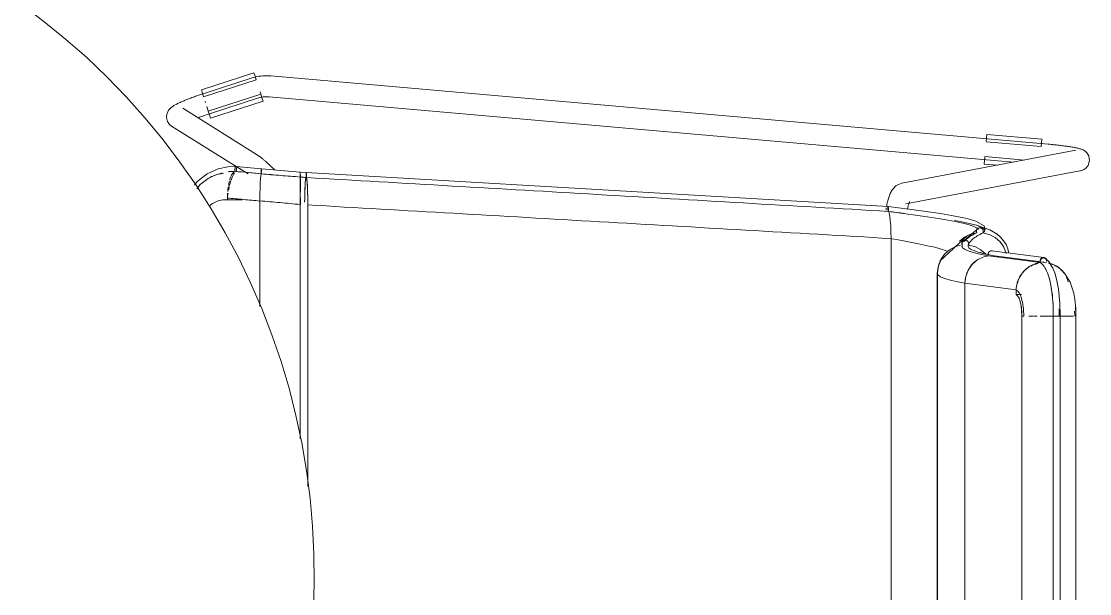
# Model space of a CAD drawing. Header units: millimetres. Extents: x 79795 to 317870, y -36033 to 97293.
# Drawn here: x 227886 to 228495, y 18370 to 18697 of the extents above; entities that cross this region are included whole.
import ezdxf

# ---------------------------------------------------------------- set-up
doc = ezdxf.new("R2010")
doc.units = ezdxf.units.MM
doc.header["$MEASUREMENT"] = 0
doc.layers.add('I-FURN', color=8, linetype='CONTINUOUS', lineweight=9)

msp = doc.modelspace()

# ---------------------------------------------------------------- linework, layer by layer
at = {"layer": 'I-FURN'}
for p, q in [((227898.88, 18696.52), (227886.06, 18706.09)), ((227911.3, 18686.44), (227898.88, 18696.52)), ((227923.31, 18675.87), (227911.3, 18686.44)), ((227934.89, 18664.83), (227923.31, 18675.87)), ((227946.02, 18653.34), (227934.89, 18664.83)), ((227988.72, 18657.49), (228018.73, 18667.18)), ((228018.23, 18664.52), (228017.14, 18664.19)), ((228019.34, 18664.81), (228018.23, 18664.52)), ((228018.73, 18667.18), (228019.36, 18665.23)), ((228020.45, 18665.05), (228019.34, 18664.81)), ((228019.36, 18665.23), (228020, 18663.25)), ((228021.58, 18665.24), (228020.45, 18665.05)), ((228022.71, 18665.39), (228021.58, 18665.24)), ((228023.85, 18665.5), (228022.71, 18665.39)), ((228024.99, 18665.56), (228023.85, 18665.5)), ((228026.13, 18665.57), (228024.99, 18665.56)), ((228027.27, 18665.54), (228026.13, 18665.57)), ((228028.41, 18665.47), (228027.27, 18665.54)), ((228471.73, 18626.52), (228028.41, 18665.46)), ((227990.03, 18653.45), (228020.03, 18663.13)), ((228017.09, 18664.18), (227990.28, 18655.47)), ((228017.14, 18664.19), (228017.09, 18664.18)), ((227956.68, 18641.41), (227946.02, 18653.34)), ((227980.72, 18652.04), (227981.36, 18652.29)), ((227981.36, 18652.29), (227982.01, 18652.55)), ((227982.01, 18652.55), (227982.67, 18652.8)), ((227982.67, 18652.8), (227983.35, 18653.06)), ((227983.35, 18653.06), (227984.04, 18653.31)), ((227984.04, 18653.31), (227984.74, 18653.57)), ((227984.74, 18653.57), (227985.45, 18653.82)), ((227985.45, 18653.82), (227986.16, 18654.07)), ((227986.16, 18654.07), (227986.88, 18654.33)), ((227986.88, 18654.33), (227987.61, 18654.58)), ((227987.61, 18654.58), (227988.35, 18654.83)), ((227988.35, 18654.83), (227989.08, 18655.07)), ((227989.35, 18655.54), (227988.72, 18657.49)), ((227989.08, 18655.07), (227989.82, 18655.32)), ((227989.99, 18653.56), (227989.35, 18655.54)), ((227989.82, 18655.32), (227990.28, 18655.47)), ((228022.64, 18655.07), (227992.63, 18645.38)), ((227993.99, 18644.05), (228020.8, 18652.76)), ((228020.8, 18652.76), (228021.43, 18652.96)), ((228021.43, 18652.96), (228022.07, 18653.12)), ((228022.07, 18653.12), (228022.72, 18653.26)), ((228022.23, 18656.33), (228022.61, 18655.16)), ((228022.68, 18654.95), (228023.31, 18652.98)), ((228022.72, 18653.26), (228023.37, 18653.38)), ((228023.31, 18652.98), (228023.94, 18651.02)), ((228023.37, 18653.38), (228024.03, 18653.47)), ((228024.03, 18653.47), (228024.69, 18653.53)), ((228024.69, 18653.53), (228025.35, 18653.57)), ((228025.35, 18653.57), (228026.01, 18653.57)), ((228026.01, 18653.57), (228026.67, 18653.56)), ((228026.67, 18653.56), (228027.33, 18653.51)), ((228027.33, 18653.51), (228027.36, 18653.51)), ((228027.36, 18653.51), (228451.86, 18616.22)), ((227970.08, 18645.93), (227970.6, 18646.56)), ((227970.6, 18646.56), (227971.07, 18647.02)), ((227971.07, 18647.02), (227971.49, 18647.39)), ((227971.49, 18647.39), (227971.9, 18647.7)), ((227971.9, 18647.7), (227972.29, 18647.98)), ((227972.29, 18647.98), (227972.67, 18648.24)), ((227972.67, 18648.24), (227973.06, 18648.48)), ((227973.06, 18648.48), (227973.46, 18648.71)), ((227973.46, 18648.71), (227973.87, 18648.94)), ((227973.87, 18648.94), (227974.3, 18649.17)), ((227974.3, 18649.17), (227974.74, 18649.4)), ((227974.74, 18649.4), (227975.2, 18649.63)), ((227975.2, 18649.63), (227975.67, 18649.86)), ((227975.67, 18649.86), (227976.16, 18650.09)), ((227976.16, 18650.09), (227976.67, 18650.33)), ((227976.67, 18650.33), (227977.2, 18650.57)), ((227977.2, 18650.57), (227977.74, 18650.81)), ((227977.74, 18650.81), (227978.31, 18651.05)), ((228021.71, 18619.67), (227978.13, 18646.98)), ((227978.31, 18651.05), (227978.88, 18651.3)), ((227978.88, 18651.3), (227979.48, 18651.54)), ((227979.48, 18651.54), (227980.09, 18651.79)), ((227980.09, 18651.79), (227980.72, 18652.04)), ((227990.87, 18650.84), (227991.1, 18650.13)), ((227991.8, 18647.95), (227992.6, 18645.47)), ((227993.94, 18641.33), (228023.94, 18651.02)), ((227966.85, 18629.06), (227956.68, 18641.41)), ((227968.82, 18641.66), (227968.99, 18643.63)), ((227969.41, 18639.43), (227968.82, 18641.66)), ((227968.99, 18643.63), (227969.52, 18645.01)), ((227969.52, 18645.01), (227970.08, 18645.93)), ((227987.01, 18641.61), (227987.63, 18641.85)), ((227987.63, 18641.85), (227988.27, 18642.08)), ((227988.27, 18642.08), (227988.92, 18642.32)), ((227988.92, 18642.32), (227989.57, 18642.55)), ((227989.57, 18642.55), (227990.24, 18642.79)), ((227990.24, 18642.79), (227990.91, 18643.02)), ((227990.91, 18643.02), (227991.59, 18643.26)), ((227991.59, 18643.26), (227992.28, 18643.49)), ((227992.28, 18643.49), (227992.97, 18643.72)), ((227993.31, 18643.29), (227992.67, 18645.26)), ((227992.97, 18643.72), (227993.66, 18643.95)), ((227993.94, 18641.33), (227993.31, 18643.29)), ((227993.66, 18643.95), (227993.99, 18644.05)), ((227970.63, 18637.7), (227969.41, 18639.43)), ((227970.63, 18637.7), (227971.75, 18636.81)), ((227971.75, 18636.81), (228008.52, 18613.77)), ((227976.52, 18616.31), (227966.85, 18629.06)), ((228436.36, 18627.98), (228436.54, 18630.05)), ((228436.54, 18630.05), (228436.72, 18632.09)), ((228436.72, 18632.09), (228468.13, 18629.33)), ((228468.13, 18629.33), (228467.95, 18627.29)), ((228487.58, 18623.04), (228388.29, 18604.22)), ((228436.34, 18627.86), (228467.76, 18625.1)), ((228467.95, 18627.29), (228467.77, 18625.22)), ((228471.89, 18626.5), (228471.73, 18626.52)), ((228472.64, 18626.43), (228471.89, 18626.5)), ((228473.39, 18626.36), (228472.64, 18626.43)), ((228474.14, 18626.29), (228473.39, 18626.36)), ((228474.89, 18626.22), (228474.14, 18626.29)), ((228475.63, 18626.14), (228474.89, 18626.22)), ((228476.36, 18626.06), (228475.63, 18626.14)), ((228477.08, 18625.98), (228476.36, 18626.06)), ((228477.8, 18625.9), (228477.08, 18625.98)), ((228478.51, 18625.82), (228477.8, 18625.9)), ((228479.21, 18625.73), (228478.51, 18625.82)), ((228479.9, 18625.65), (228479.21, 18625.73)), ((228480.57, 18625.56), (228479.9, 18625.65)), ((228481.24, 18625.47), (228480.57, 18625.56)), ((228481.89, 18625.39), (228481.24, 18625.47)), ((228482.52, 18625.3), (228481.89, 18625.39)), ((228483.14, 18625.21), (228482.52, 18625.3)), ((228483.74, 18625.11), (228483.14, 18625.21)), ((228484.33, 18625.02), (228483.74, 18625.11)), ((228484.9, 18624.93), (228484.33, 18625.02)), ((228485.45, 18624.84), (228484.9, 18624.93)), ((228485.98, 18624.74), (228485.45, 18624.84)), ((228486.5, 18624.65), (228485.98, 18624.74)), ((228486.99, 18624.55), (228486.5, 18624.65)), ((228487.47, 18624.46), (228486.99, 18624.55)), ((228487.93, 18624.36), (228487.47, 18624.46)), ((228488.37, 18624.26), (228487.93, 18624.36)), ((228488.8, 18624.16), (228488.37, 18624.26)), ((228489.21, 18624.06), (228488.8, 18624.16)), ((228489.62, 18623.95), (228489.21, 18624.06)), ((228490.01, 18623.84), (228489.62, 18623.95)), ((228490.41, 18623.71), (228490.01, 18623.84)), ((228490.81, 18623.57), (228490.41, 18623.71)), ((228491.24, 18623.4), (228490.81, 18623.57)), ((228491.71, 18623.19), (228491.24, 18623.4)), ((228492.27, 18622.88), (228491.71, 18623.19)), ((228492.98, 18622.4), (228492.27, 18622.88)), ((228493.89, 18621.55), (228492.98, 18622.4)), ((227985.68, 18603.19), (227976.52, 18616.31)), ((228021.71, 18619.67), (228022.03, 18619.46)), ((228022.03, 18619.46), (228022.29, 18619.27)), ((228022.29, 18619.27), (228022.52, 18619.1)), ((228022.52, 18619.1), (228022.74, 18618.93)), ((228022.74, 18618.93), (228022.96, 18618.75)), ((228022.96, 18618.75), (228023.2, 18618.56)), ((228023.2, 18618.56), (228023.44, 18618.35)), ((228023.44, 18618.35), (228023.69, 18618.14)), ((228023.69, 18618.14), (228023.95, 18617.91)), ((228023.95, 18617.91), (228024.23, 18617.67)), ((228024.23, 18617.67), (228024.53, 18617.41)), ((228024.53, 18617.41), (228024.84, 18617.14)), ((228024.84, 18617.14), (228025.16, 18616.85)), ((228025.16, 18616.85), (228025.5, 18616.55)), ((228025.5, 18616.55), (228025.85, 18616.23)), ((228025.85, 18616.23), (228026.21, 18615.9)), ((228026.21, 18615.9), (228026.59, 18615.56)), ((228435.23, 18615.18), (228435.41, 18617.22)), ((228435.41, 18617.22), (228435.59, 18619.29)), ((228458.21, 18617.42), (228435.6, 18619.41)), ((228494.93, 18619.89), (228493.89, 18621.55)), ((228494.58, 18614.38), (228495.41, 18617.13)), ((228495.41, 18617.13), (228494.93, 18619.89)), ((227991.96, 18609.52), (227998.27, 18612.42)), ((227998.27, 18612.42), (228003.92, 18613.63)), ((228003.92, 18613.63), (228009.38, 18613.72)), ((228022.98, 18612.42), (228008.49, 18613.84)), ((228008.89, 18613.54), (228015.34, 18609.5)), ((228022.88, 18611.03), (228022.87, 18610.54)), ((228022.87, 18610.53), (228022.88, 18611.03)), ((228022.87, 18610.54), (228022.88, 18610.04)), ((228022.88, 18610.04), (228022.87, 18610.53)), ((228022.89, 18611.48), (228022.88, 18611.03)), ((228022.88, 18611.03), (228022.89, 18611.48)), ((228022.88, 18610.04), (228022.88, 18609.57)), ((228022.88, 18609.57), (228022.88, 18610.04)), ((228022.9, 18611.87), (228022.89, 18611.48)), ((228022.89, 18611.48), (228022.9, 18611.86)), ((228022.93, 18612.16), (228022.9, 18611.87)), ((228022.9, 18611.86), (228022.93, 18612.16)), ((228022.95, 18612.35), (228022.93, 18612.16)), ((228022.98, 18612.42), (228022.95, 18612.35)), ((228022.95, 18612.35), (228022.98, 18612.42)), ((228023, 18612.36), (228022.98, 18612.42)), ((228045.18, 18610.59), (228022.98, 18612.42)), ((228022.98, 18612.42), (228023, 18612.35)), ((228023.03, 18612.17), (228023, 18612.36)), ((228023, 18612.35), (228023.03, 18612.17)), ((228023.05, 18611.88), (228023.03, 18612.17)), ((228023.03, 18612.17), (228023.05, 18611.87)), ((228023.06, 18611.5), (228023.05, 18611.88)), ((228023.05, 18611.87), (228023.06, 18611.49)), ((228023.08, 18611.04), (228023.06, 18611.5)), ((228023.06, 18611.49), (228023.08, 18611.04)), ((228023.07, 18609.58), (228023.08, 18610.06)), ((228023.08, 18610.05), (228023.07, 18609.58)), ((228023.08, 18610.55), (228023.08, 18611.04)), ((228023.08, 18611.04), (228023.08, 18610.55)), ((228026.59, 18615.56), (228026.98, 18615.2)), ((228026.98, 18615.2), (228027.38, 18614.84)), ((228027.38, 18614.84), (228027.8, 18614.45)), ((228027.8, 18614.45), (228028.22, 18614.06)), ((228028.22, 18614.06), (228028.66, 18613.66)), ((228028.66, 18613.66), (228029.1, 18613.25)), ((228029.1, 18613.25), (228029.55, 18612.82)), ((228029.55, 18612.82), (228030.02, 18612.39)), ((228030.02, 18612.39), (228030.49, 18611.95)), ((228045.17, 18610.04), (228045.17, 18610.34)), ((228045.17, 18610.34), (228045.17, 18610.05)), ((228045.17, 18610.05), (228045.17, 18609.67)), ((228045.17, 18609.66), (228045.17, 18610.04)), ((228045.17, 18609.67), (228045.17, 18609.21)), ((228045.17, 18609.21), (228045.17, 18609.66)), ((228045.18, 18610.59), (228048.54, 18610.32)), ((228045.18, 18610.52), (228045.18, 18610.59)), ((228045.18, 18610.59), (228045.18, 18610.52)), ((228045.18, 18610.53), (228045.18, 18610.59)), ((228045.18, 18610.59), (228045.18, 18610.53)), ((228045.18, 18610.04), (228045.18, 18609.66)), ((228045.18, 18609.66), (228045.18, 18610.04)), ((228045.18, 18609.66), (228045.18, 18609.2)), ((228045.18, 18609.21), (228045.18, 18609.66)), ((228048.46, 18609.77), (228048.44, 18609.38)), ((228048.48, 18610.06), (228048.46, 18609.77)), ((228048.51, 18610.25), (228048.48, 18610.06)), ((228048.54, 18610.32), (228048.51, 18610.25)), ((228380.45, 18591.03), (228048.54, 18610.32)), ((228048.56, 18610.25), (228048.54, 18610.32)), ((228048.59, 18610.07), (228048.56, 18610.25)), ((228048.61, 18609.77), (228048.59, 18610.07)), ((228048.63, 18609.39), (228048.61, 18609.77)), ((228390.53, 18592.43), (228489.82, 18611.25)), ((228435.23, 18615.18), (228443.13, 18614.49)), ((228490.23, 18611.33), (228489.82, 18611.25)), ((228490.75, 18611.47), (228490.23, 18611.33)), ((228491.37, 18611.68), (228490.75, 18611.47)), ((228492.17, 18612.06), (228491.37, 18611.68)), ((228493.25, 18612.81), (228492.17, 18612.06)), ((228494.58, 18614.38), (228493.25, 18612.81)), ((227984.78, 18603.13), (227986.43, 18605.18)), ((227986.43, 18605.18), (227991.96, 18609.52)), ((227988.09, 18603.45), (227992.66, 18606.94)), ((227992.66, 18606.94), (227996.35, 18608.85)), ((228022.36, 18604.47), (228022.25, 18601.37)), ((228022.25, 18601.43), (228022.36, 18604.47)), ((228022.36, 18604.51), (228022.51, 18606.95)), ((228022.51, 18606.94), (228022.36, 18604.47)), ((228022.69, 18608.68), (228022.51, 18606.94)), ((228022.51, 18606.96), (228022.69, 18608.68)), ((228022.88, 18609.57), (228022.69, 18608.68)), ((228022.69, 18608.68), (228022.88, 18609.57)), ((228045.13, 18602.62), (228045.14, 18605.12)), ((228045.14, 18605.12), (228045.13, 18602.62)), ((228045.14, 18605.12), (228045.16, 18606.87)), ((228045.16, 18606.87), (228045.14, 18605.12)), ((228045.17, 18607.76), (228045.16, 18606.87)), ((228045.16, 18606.87), (228045.17, 18607.75)), ((228045.17, 18608.72), (228045.17, 18609.21)), ((228045.17, 18609.21), (228045.17, 18608.72)), ((228045.17, 18608.22), (228045.17, 18608.72)), ((228045.17, 18608.72), (228045.17, 18608.23)), ((228045.17, 18608.23), (228045.17, 18607.76)), ((228045.17, 18607.75), (228045.17, 18608.22)), ((228045.19, 18608.72), (228045.18, 18609.21)), ((228045.18, 18609.2), (228045.19, 18608.71)), ((228045.19, 18608.22), (228045.18, 18607.75)), ((228045.18, 18607.75), (228045.19, 18608.22)), ((228045.19, 18608.22), (228045.19, 18608.72)), ((228045.19, 18608.71), (228045.19, 18608.22)), ((228045.2, 18606.85), (228045.21, 18605.1)), ((228045.21, 18605.1), (228045.2, 18606.85)), ((228045.21, 18605.1), (228045.22, 18602.6)), ((228045.22, 18602.6), (228045.21, 18605.1)), ((228048.03, 18604.82), (228047.87, 18602.33)), ((228048.23, 18606.58), (228048.03, 18604.82)), ((228048.44, 18607.48), (228048.23, 18606.58)), ((228048.44, 18609.38), (228048.43, 18608.93)), ((228048.43, 18608.93), (228048.43, 18608.44)), ((228048.43, 18608.44), (228048.43, 18607.95)), ((228048.43, 18607.95), (228048.44, 18607.48)), ((228048.64, 18608.94), (228048.63, 18609.39)), ((228048.65, 18608.45), (228048.64, 18608.94)), ((228048.64, 18607.48), (228048.65, 18607.95)), ((228048.85, 18606.59), (228048.64, 18607.48)), ((228048.65, 18607.95), (228048.65, 18608.45)), ((228049.04, 18604.85), (228048.85, 18606.59)), ((228049.2, 18602.34), (228049.04, 18604.85)), ((228386.41, 18603.6), (228385.62, 18603.16)), ((228387.31, 18603.96), (228386.41, 18603.6)), ((228388.29, 18604.22), (228387.31, 18603.96)), ((227994.3, 18589.72), (227985.68, 18603.19)), ((227986.13, 18601.1), (227988.09, 18603.45)), ((228022.15, 18594.19), (228022.17, 18597.84)), ((228022.17, 18597.83), (228022.15, 18594.07)), ((228022.25, 18601.37), (228022.17, 18597.93)), ((228022.17, 18597.93), (228022.25, 18601.37)), ((228045.13, 18602.62), (228045.12, 18599.49)), ((228045.12, 18599.49), (228045.13, 18602.61)), ((228045.12, 18599.49), (228045.12, 18595.92)), ((228045.12, 18595.92), (228045.12, 18599.48)), ((228045.22, 18602.6), (228045.23, 18599.48)), ((228045.23, 18599.48), (228045.22, 18602.6)), ((228047.75, 18599.21), (228047.67, 18595.66)), ((228047.87, 18602.33), (228047.75, 18599.21)), ((228049.33, 18599.21), (228049.2, 18602.34)), ((228049.4, 18595.65), (228049.33, 18599.21)), ((228381.47, 18597.86), (228381.23, 18597.29)), ((228381.72, 18598.42), (228381.47, 18597.86)), ((228381.99, 18598.97), (228381.72, 18598.42)), ((228382.28, 18599.51), (228381.99, 18598.97)), ((228382.6, 18600.05), (228382.28, 18599.51)), ((228382.96, 18600.59), (228382.6, 18600.05)), ((228383.36, 18601.12), (228382.96, 18600.59)), ((228383.82, 18601.65), (228383.36, 18601.12)), ((228384.34, 18602.17), (228383.82, 18601.65)), ((228384.93, 18602.68), (228384.34, 18602.17)), ((228385.62, 18603.16), (228384.93, 18602.68)), ((228012.1, 18594.78), (228002.35, 18594.78)), ((228003.59, 18594.72), (228003.59, 18595.77)), ((228022.15, 18594.07), (228022.15, 18533.96)), ((228022.15, 18533.96), (228022.15, 18594.07)), ((228045.11, 18592.13), (228045.12, 18595.92)), ((228045.12, 18595.92), (228045.11, 18592.13)), ((228045.11, 18458.39), (228045.11, 18592.13)), ((228045.11, 18592.13), (228045.11, 18458.39)), ((228045.24, 18595.87), (228045.24, 18592.14)), ((228045.24, 18592.14), (228045.24, 18595.87)), ((228047.67, 18595.66), (228047.65, 18593.4)), ((228049.43, 18591.87), (228049.4, 18595.65)), ((228049.43, 18431.29), (228049.43, 18591.87)), ((228049.43, 18591.87), (228049.43, 18431.29)), ((228379.66, 18591.62), (228379.54, 18590.93)), ((228379.8, 18592.3), (228379.66, 18591.62)), ((228379.94, 18592.97), (228379.8, 18592.3)), ((228380.09, 18593.62), (228379.94, 18592.97)), ((228380.26, 18594.27), (228380.09, 18593.62)), ((228380.43, 18594.9), (228380.26, 18594.27)), ((228380.61, 18595.51), (228380.43, 18594.9)), ((228380.8, 18596.12), (228380.61, 18595.51)), ((228381.01, 18596.71), (228380.8, 18596.12)), ((228381.23, 18597.29), (228381.01, 18596.71)), ((228391.97, 18591.61), (228391.86, 18591.22)), ((228392.08, 18591.98), (228391.97, 18591.61)), ((228392.19, 18592.32), (228392.08, 18591.98)), ((228392.29, 18592.62), (228392.19, 18592.32)), ((228392.39, 18592.89), (228392.29, 18592.62)), ((228392.49, 18593.12), (228392.39, 18592.89)), ((228392.58, 18593.31), (228392.49, 18593.12)), ((228392.65, 18593.47), (228392.58, 18593.31)), ((228392.7, 18593.55), (228392.65, 18593.47)), ((228392.74, 18593.63), (228392.7, 18593.55)), ((228392.76, 18593.65), (228392.74, 18593.63)), ((228002.38, 18575.91), (227994.3, 18589.72)), ((228379.31, 18589.51), (228379.21, 18588.78)), ((228379.42, 18590.22), (228379.31, 18589.51)), ((228380.24, 18589.66), (228380.23, 18589.17)), ((228380.23, 18589.17), (228380.24, 18589.66)), ((228380.23, 18589.17), (228380.23, 18588.67)), ((228380.23, 18588.67), (228380.23, 18589.17)), ((228380.24, 18589.66), (228380.26, 18590.12)), ((228380.26, 18590.11), (228380.24, 18589.66)), ((228380.26, 18590.12), (228380.3, 18590.5)), ((228380.3, 18590.49), (228380.26, 18590.11)), ((228380.3, 18590.5), (228380.34, 18590.79)), ((228380.34, 18590.78), (228380.3, 18590.49)), ((228380.39, 18590.97), (228380.34, 18590.78)), ((228380.34, 18590.79), (228380.39, 18590.97)), ((228380.45, 18591.03), (228380.39, 18590.97)), ((228380.39, 18590.97), (228380.45, 18591.03)), ((228380.45, 18591.03), (228392.3, 18589.47)), ((228380.5, 18590.96), (228380.45, 18591.03)), ((228380.45, 18591.03), (228380.5, 18590.96)), ((228380.55, 18590.76), (228380.5, 18590.96)), ((228380.5, 18590.96), (228380.55, 18590.77)), ((228380.55, 18590.77), (228380.59, 18590.47)), ((228380.59, 18590.46), (228380.55, 18590.76)), ((228380.59, 18590.47), (228380.63, 18590.08)), ((228380.63, 18590.08), (228380.59, 18590.46)), ((228380.65, 18589.62), (228380.63, 18590.08)), ((228380.63, 18590.08), (228380.65, 18589.63)), ((228380.65, 18588.64), (228380.63, 18588.16)), ((228380.63, 18588.16), (228380.65, 18588.63)), ((228381.03, 18587.26), (228380.63, 18588.16)), ((228380.63, 18588.16), (228381.03, 18587.26)), ((228380.65, 18589.63), (228380.66, 18589.13)), ((228380.66, 18589.13), (228380.65, 18589.62)), ((228380.65, 18588.63), (228380.66, 18589.13)), ((228380.66, 18589.13), (228380.65, 18588.64)), ((228381.4, 18585.51), (228381.03, 18587.26)), ((228381.03, 18587.26), (228381.4, 18585.52)), ((228381.4, 18585.52), (228381.71, 18583.05)), ((228381.71, 18583.02), (228381.4, 18585.51)), ((228391.55, 18589.88), (228391.45, 18589.39)), ((228391.65, 18590.35), (228391.55, 18589.88)), ((228391.76, 18590.8), (228391.65, 18590.35)), ((228391.86, 18591.22), (228391.76, 18590.8)), ((228392.3, 18589.47), (228402.23, 18588.12)), ((228402.23, 18588.12), (228410.25, 18586.94)), ((228410.25, 18586.94), (228416.57, 18585.9)), ((228416.57, 18585.9), (228425.59, 18584.1)), ((228381.95, 18579.92), (228381.71, 18583.02)), ((228381.71, 18583.02), (228381.95, 18579.97)), ((228382.1, 18576.38), (228381.95, 18579.92)), ((228381.95, 18579.92), (228382.1, 18576.44)), ((228422.43, 18582.19), (228418.36, 18582.92)), ((228430.95, 18580.3), (228422.43, 18582.19)), ((228425.59, 18584.1), (228430.58, 18582.69)), ((228430.58, 18582.69), (228435.22, 18579.92)), ((228438.57, 18577.62), (228430.95, 18580.3)), ((228435.22, 18579.92), (228435.75, 18577.74)), ((228009.9, 18561.78), (228002.38, 18575.91)), ((228382.16, 18572.61), (228382.1, 18576.38)), ((228382.1, 18576.38), (228382.16, 18572.69)), ((228425.78, 18574.48), (228410.08, 18559.88)), ((228424.11, 18573.54), (228421.27, 18571.14)), ((228421.27, 18571.14), (228424.11, 18573.53)), ((228431.97, 18578.59), (228422.56, 18570.47)), ((228424.11, 18573.53), (228427.43, 18575.18)), ((228427.43, 18575.18), (228424.11, 18573.54)), ((228427.43, 18575.18), (228431.05, 18575.97)), ((228431.04, 18575.97), (228427.43, 18575.18)), ((228430.95, 18577.43), (228430.86, 18576.94)), ((228430.86, 18576.94), (228430.89, 18576.44)), ((228430.87, 18576.94), (228430.96, 18577.43)), ((228430.9, 18576.44), (228430.87, 18576.94)), ((228430.89, 18576.44), (228431.04, 18575.97)), ((228431.05, 18575.97), (228430.9, 18576.44)), ((228431.16, 18577.88), (228430.95, 18577.43)), ((228430.96, 18577.43), (228431.16, 18577.88)), ((228431.16, 18577.88), (228431.48, 18578.26)), ((228431.48, 18578.26), (228431.16, 18577.88)), ((228431.48, 18578.26), (228431.88, 18578.55)), ((228431.88, 18578.55), (228431.48, 18578.26)), ((228431.7, 18578.44), (228431.92, 18578.57)), ((228431.88, 18578.55), (228432.34, 18578.73)), ((228432.34, 18578.73), (228431.88, 18578.55)), ((228432.34, 18578.73), (228432.83, 18578.79)), ((228432.83, 18578.79), (228432.34, 18578.73)), ((228432.83, 18578.79), (228433.31, 18578.71)), ((228433.31, 18578.72), (228432.83, 18578.79)), ((228433.77, 18578.52), (228433.31, 18578.72)), ((228433.31, 18578.71), (228433.77, 18578.52)), ((228433.77, 18578.52), (228434.16, 18578.22)), ((228434.16, 18578.22), (228433.77, 18578.52)), ((228434.16, 18578.22), (228434.47, 18577.83)), ((228434.47, 18577.83), (228434.16, 18578.22)), ((228434.47, 18577.83), (228434.66, 18577.38)), ((228434.66, 18577.38), (228434.47, 18577.83)), ((228434.69, 18576.39), (228434.53, 18575.92)), ((228434.53, 18575.92), (228434.7, 18576.39)), ((228438.16, 18575.01), (228434.53, 18575.92)), ((228434.66, 18577.38), (228434.74, 18576.88)), ((228434.74, 18576.89), (228434.66, 18577.38)), ((228434.74, 18576.88), (228434.69, 18576.39)), ((228434.7, 18576.39), (228434.74, 18576.89)), ((228435.75, 18577.74), (228435.45, 18576.82)), ((228441.48, 18573.27), (228438.16, 18575.01)), ((228442.69, 18575.12), (228438.57, 18577.62)), ((228444.31, 18570.79), (228441.48, 18573.27)), ((228444.65, 18573.38), (228442.69, 18575.12)), ((228446.33, 18571.41), (228444.65, 18573.38)), ((228382.16, 18189.21), (228382.16, 18572.61)), ((228382.16, 18572.61), (228382.16, 18189.21)), ((228415.55, 18566.31), (228418.94, 18568.06)), ((228418.94, 18568.06), (228415.55, 18566.31)), ((228421.74, 18568.83), (228418.94, 18568.06)), ((228422.54, 18570.42), (228422.46, 18569.93)), ((228422.46, 18569.92), (228422.54, 18570.41)), ((228422.46, 18569.93), (228422.49, 18569.43)), ((228422.5, 18569.43), (228422.46, 18569.92)), ((228422.49, 18569.43), (228422.66, 18568.96)), ((228422.66, 18568.96), (228422.5, 18569.43)), ((228422.74, 18570.87), (228422.54, 18570.42)), ((228422.54, 18570.41), (228422.74, 18570.86)), ((228422.69, 18570.77), (228422.64, 18567.89)), ((228422.74, 18570.86), (228423.06, 18571.25)), ((228423.05, 18571.25), (228422.74, 18570.87)), ((228423.46, 18571.54), (228423.05, 18571.25)), ((228423.06, 18571.25), (228423.46, 18571.54)), ((228423.46, 18571.54), (228423.92, 18571.73)), ((228423.92, 18571.73), (228423.46, 18571.54)), ((228423.92, 18571.73), (228424.41, 18571.8)), ((228424.41, 18571.8), (228423.92, 18571.73)), ((228424.41, 18571.8), (228424.9, 18571.73)), ((228424.9, 18571.73), (228424.41, 18571.8)), ((228424.9, 18571.73), (228425.36, 18571.54)), ((228425.36, 18571.54), (228424.9, 18571.73)), ((228425.36, 18571.54), (228425.76, 18571.25)), ((228425.76, 18571.25), (228425.36, 18571.54)), ((228425.76, 18571.25), (228426.08, 18570.86)), ((228426.08, 18570.87), (228425.76, 18571.25)), ((228426.28, 18570.42), (228426.08, 18570.87)), ((228426.08, 18570.86), (228426.28, 18570.41)), ((228426.32, 18569.43), (228426.16, 18568.96)), ((228426.16, 18568.96), (228426.32, 18569.43)), ((228426.16, 18568.96), (228427.06, 18568.83)), ((228429.88, 18568.06), (228426.16, 18568.96)), ((228426.45, 18569.64), (228426.27, 18569.2)), ((228426.36, 18569.93), (228426.28, 18570.42)), ((228426.28, 18570.41), (228426.36, 18569.92)), ((228426.32, 18569.43), (228426.36, 18569.93)), ((228426.36, 18569.92), (228426.32, 18569.43)), ((228433.27, 18566.31), (228429.88, 18568.06)), ((228444.31, 18570.79), (228445.83, 18568.8)), ((228446.48, 18567.71), (228444.31, 18570.79)), ((228447.71, 18569.21), (228446.33, 18571.41)), ((228447.88, 18564.19), (228446.48, 18567.71)), ((228448.74, 18566.84), (228447.71, 18569.21)), ((228016.85, 18547.37), (228009.9, 18561.78)), ((228410.68, 18560.98), (228408.95, 18556.52)), ((228412.67, 18563.8), (228410.5, 18560.67)), ((228410.51, 18560.66), (228412.68, 18563.8)), ((228415.55, 18566.31), (228412.67, 18563.8)), ((228412.68, 18563.8), (228415.55, 18566.31)), ((228433.24, 18564.8), (228435.68, 18564.05)), ((228436.15, 18563.8), (228433.27, 18566.31)), ((228435.68, 18564.05), (228441.97, 18562.67)), ((228437.53, 18564.28), (228437.45, 18563.78)), ((228437.45, 18563.78), (228437.48, 18563.29)), ((228437.72, 18564.73), (228437.53, 18564.28)), ((228437.64, 18562.82), (228467.34, 18558.97)), ((228438.02, 18565.11), (228437.72, 18564.73)), ((228438.29, 18565.33), (228438.02, 18565.11)), ((228438.84, 18565.59), (228438.4, 18565.4)), ((228439.31, 18565.66), (228438.84, 18565.59)), ((228439.78, 18565.6), (228439.31, 18565.66)), ((228439.55, 18565.65), (228469.32, 18561.79)), ((228440.22, 18565.41), (228439.78, 18565.6)), ((228441.19, 18562.8), (228470.88, 18558.95)), ((228449.4, 18564.33), (228448.74, 18566.84)), ((228469.82, 18561.43), (228472.21, 18559.54)), ((228408.95, 18556.52), (228408.51, 18552.77)), ((228409.14, 18557.1), (228408.66, 18553.31)), ((228408.67, 18553.31), (228409.14, 18557.1)), ((228410.5, 18560.67), (228409.14, 18557.1)), ((228409.14, 18557.1), (228410.51, 18560.66)), ((228410.08, 18559.88), (228409.38, 18557.96)), ((228428.14, 18557.7), (228426.06, 18554.59)), ((228430.88, 18560.19), (228428.14, 18557.7)), ((228464.91, 18559.72), (228469.69, 18559.1)), ((228472.21, 18559.54), (228474.51, 18555.71)), ((228474.51, 18555.71), (228475.7, 18552.55)), ((228475.31, 18557.41), (228477.58, 18556.08)), ((228477.58, 18556.08), (228479.65, 18554.41)), ((228408.51, 18552.77), (228408.51, 18247.97)), ((228408.66, 18208.52), (228408.66, 18553.31)), ((228408.66, 18553.31), (228408.66, 18208.52)), ((228424.74, 18551.04), (228424.26, 18547.27)), ((228426.06, 18554.59), (228424.74, 18551.04)), ((228471.56, 18552.5), (228471.37, 18553.01)), ((228472.43, 18549.67), (228471.56, 18552.5)), ((228473.24, 18546.17), (228472.43, 18549.67)), ((228475.7, 18552.55), (228476.78, 18548.5)), ((228479.65, 18554.41), (228481.49, 18552.43)), ((228481.49, 18552.43), (228484.36, 18547.71)), ((228023.21, 18532.69), (228016.85, 18547.37)), ((228424.26, 18547.27), (228453.54, 18543.41)), ((228424.26, 18214.56), (228424.26, 18547.27)), ((228424.26, 18547.27), (228424.26, 18214.56)), ((228453.54, 18543.41), (228453.47, 18540.69)), ((228474.07, 18540.74), (228473.24, 18546.17)), ((228476.78, 18548.5), (228477.65, 18543.79)), ((228477.65, 18543.79), (228478.45, 18535.9)), ((228484.36, 18547.71), (228486.38, 18541.56)), ((228456.48, 18540.69), (228453.47, 18540.69)), ((228453.47, 18540.69), (228454.33, 18540.05)), ((228454.33, 18540.05), (228455.12, 18538.7)), ((228455.12, 18538.7), (228455.79, 18536.72)), ((228455.79, 18536.72), (228456.3, 18534.23)), ((228474.55, 18534.75), (228474.07, 18540.74)), ((228486.38, 18541.56), (228487.03, 18538.07)), ((228487.03, 18538.07), (228487.55, 18532.86)), ((228028.98, 18517.77), (228023.21, 18532.69)), ((228456.3, 18534.23), (228456.62, 18531.38)), ((228456.62, 18531.38), (228456.73, 18528.34)), ((228474.63, 18528.34), (228474.55, 18534.75)), ((228478.45, 18535.9), (228478.59, 18528.34)), ((228487.55, 18532.86), (228487.63, 18528.34)), ((228456.73, 18528.34), (228456.73, 18233.49)), ((228456.79, 18233.49), (228456.79, 18528.34)), ((228460.64, 18528.34), (228463.11, 18528.34)), ((228463.63, 18528.34), (228465.47, 18528.34)), ((228467.1, 18528.34), (228470.65, 18528.34)), ((228474.66, 18528.34), (228470.85, 18528.34)), ((228470.85, 18528.34), (228474.66, 18528.34)), ((228474.63, 18528.34), (228474.63, 18233.49)), ((228474.74, 18528.34), (228474.64, 18528.34)), ((228474.64, 18528.34), (228478.59, 18528.34)), ((228474.97, 18528.34), (228474.74, 18528.34)), ((228475.3, 18528.34), (228474.97, 18528.34)), ((228475.71, 18528.34), (228475.3, 18528.34)), ((228476.19, 18528.34), (228475.71, 18528.34)), ((228476.69, 18528.34), (228476.19, 18528.34)), ((228477.18, 18528.34), (228476.69, 18528.34)), ((228477.63, 18528.34), (228477.18, 18528.34)), ((228478.02, 18528.34), (228477.63, 18528.34)), ((228478.33, 18528.34), (228478.02, 18528.34)), ((228478.52, 18528.34), (228478.33, 18528.34)), ((228481.38, 18528.34), (228478.35, 18528.34)), ((228478.35, 18528.34), (228481.36, 18528.34)), ((228478.59, 18528.34), (228478.52, 18528.34)), ((228478.59, 18233.49), (228478.59, 18528.34)), ((228481.53, 18528.34), (228484.11, 18528.34)), ((228484.39, 18528.34), (228486.14, 18528.34)), ((228487.33, 18528.34), (228487.61, 18528.34)), ((228487.63, 18528.34), (228487.46, 18528.34)), ((228487.63, 18233.49), (228487.63, 18528.34)), ((228034.16, 18502.63), (228028.98, 18517.77)), ((228038.72, 18487.3), (228034.16, 18502.63)), ((228042.67, 18471.79), (228038.72, 18487.3)), ((228045.99, 18456.14), (228042.67, 18471.79)), ((228048.68, 18440.37), (228045.99, 18456.14)), ((228050.74, 18424.51), (228048.68, 18440.37)), ((228052.17, 18408.57), (228050.74, 18424.51)), ((228052.96, 18392.59), (228052.17, 18408.57)), ((228053.1, 18376.6), (228052.96, 18392.59)), ((228052.61, 18360.6), (228053.1, 18376.6))]:
    msp.add_line(p, q, dxfattribs=at)
for centre, major_axis, ratio, start_param, end_param in [((228439.33, 18547.14), (0, 15.78), 0.955139, 0.354206, 0.595753), ((228439.33, 18547.14), (0, 15.78), 0.955139, 0.112537, 0.354036), ((228439.32, 18563.7), (0, 1.96), 0.955139, 5.775592, 8.064923), ((228439.33, 18547.14), (0, 15.78), 0.955139, 0.595876, 1.562553), ((228483.35, 18528.34), (0, 12.4), 0.287441, 4.712389, 4.950404), ((228471.88, 18528.34), (-15.75, 0), 0.000004, 5.8107, 5.99294)]:
    msp.add_ellipse(centre, major_axis=major_axis, ratio=ratio, start_param=start_param, end_param=end_param, dxfattribs=at)
for points, knots in [([(227992.69, 18606.94), (227993.51, 18607.45), (227996.23, 18609.03), (227999.22, 18609.63), (228001.32, 18609.91)], [-0.4024189, -0.4024189, -0.4024189, -0.4024189, -0.3333333, -0.1789981, -0.1789981, -0.1789981, -0.1789981]), ([(228007.93, 18611.01), (228007.91, 18611.15), (228007.88, 18611.44), (228007.86, 18611.86), (228007.87, 18612.23), (228007.9, 18612.52), (228007.93, 18612.79), (228007.98, 18613.04), (228008.04, 18613.27), (228008.11, 18613.46), (228008.2, 18613.66), (228008.29, 18613.76), (228008.34, 18613.79)], [0, 0, 0, 0, 0.0555556, 0.1111111, 0.1666667, 0.1944444, 0.2222222, 0.2777778, 0.3055556, 0.3333333, 0.3888889, 0.4444444, 0.4444444, 0.4444444, 0.4444444]), ([(228048.54, 18610.32), (228048.56, 18610.32), (228048.58, 18610.18), (228048.61, 18609.79), (228048.63, 18609.41), (228048.64, 18608.95), (228048.65, 18608.45), (228048.65, 18607.95), (228048.64, 18607.63), (228048.64, 18607.48)], [-0.498493, -0.498493, -0.498493, -0.498493, -0.375, -0.3125, -0.25, -0.1875, -0.125, -0.0625, 0, 0, 0, 0]), ([(228047.65, 18593.4), (228047.66, 18595.43), (228047.72, 18598.65), (228047.86, 18602.44), (228048.08, 18605.79), (228048.29, 18607.19), (228048.44, 18607.48)], [-0.9335619, -0.9335619, -0.9335619, -0.9335619, -0.6666667, -0.5, -0.3333333, 0, 0, 0, 0]), ([(228048.64, 18607.48), (228048.78, 18607.21), (228048.99, 18605.82), (228049.21, 18602.46), (228049.33, 18599.29), (228049.41, 18595.69), (228049.43, 18593.14), (228049.43, 18591.87)], [-1, -1, -1, -1, -0.666667, -0.5, -0.333333, -0.166667, 0, 0, 0, 0]), ([(227993.7, 18591.61), (227994.61, 18592.38), (227997.61, 18594.31), (228001.21, 18594.94), (228003.59, 18594.72)], [0.5, 0.5, 0.5, 0.5, 0.6666667, 1, 1, 1, 1]), ([(228431.93, 18577.8), (228431.73, 18578.2), (228430.13, 18579.63), (228421.83, 18582.06), (228403.4, 18585.11), (228388.18, 18587.15), (228380.63, 18588.16)], [0.1500588, 0.1500588, 0.1500588, 0.1500588, 0.25, 0.5, 0.75, 1, 1, 1, 1]), ([(228434.53, 18575.92), (228436.09, 18576.94), (228435.86, 18578.22), (228432.83, 18579.51), (228432.11, 18579.76)], [0, 0, 0, 0, 0.25, 0.3133981, 0.3133981, 0.3133981, 0.3133981]), ([(228423.92, 18571.09), (228424.31, 18571.54), (228425.98, 18573.17), (228428.64, 18574.8), (228431.05, 18575.97)], [0.303693, 0.303693, 0.303693, 0.303693, 0.5, 1, 1, 1, 1]), ([(228426.45, 18569.64), (228426.91, 18570.57), (228428.7, 18572.66), (228432.13, 18574.76), (228434.53, 18575.92)], [0.0974621, 0.0974621, 0.0974621, 0.0974621, 0.5, 1, 1, 1, 1]), ([(228382.16, 18572.61), (228387.55, 18571.64), (228398.33, 18569.69), (228409.04, 18567.26), (228413.29, 18565.8), (228414.44, 18565.31)], [0, 0, 0, 0, 0.25, 0.5, 0.625, 0.625, 0.625, 0.625]), ([(228437.52, 18563.51), (228433.82, 18564.31), (228427.35, 18566.12), (228425.62, 18567.93), (228426.16, 18568.96)], [0.1131048, 0.1131048, 0.1131048, 0.1131048, 0.5, 1, 1, 1, 1]), ([(228470.92, 18559.83), (228470.93, 18559.97), (228470.91, 18560.19), (228470.84, 18560.48), (228470.75, 18560.75), (228470.56, 18561.07), (228470.27, 18561.39), (228469.92, 18561.62), (228469.57, 18561.76), (228469.26, 18561.8), (228468.98, 18561.81), (228468.72, 18561.77), (228468.47, 18561.7), (228468.21, 18561.59), (228467.9, 18561.4), (228467.58, 18561.07), (228467.34, 18560.68), (228467.23, 18560.32), (228467.15, 18559.95), (228467.16, 18559.51), (228467.26, 18559.15), (228467.34, 18558.97)], [0.1111111, 0.1111111, 0.1111111, 0.1111111, 0.1666667, 0.1944444, 0.2222222, 0.2777778, 0.3333333, 0.3888889, 0.4444444, 0.4791667, 0.5138889, 0.5486111, 0.5833333, 0.6180556, 0.6527778, 0.7222222, 0.7916667, 0.8263889, 0.8611111, 0.9305556, 1, 1, 1, 1]), ([(228467.25, 18560.22), (228467.29, 18560.34), (228467.39, 18560.57), (228467.67, 18560.99), (228468.21, 18561.44), (228469.08, 18561.7), (228469.87, 18561.47), (228470.38, 18561.07), (228470.67, 18560.69), (228470.86, 18560.23), (228470.9, 18559.9), (228470.91, 18559.73)], [-0.8125, -0.8125, -0.8125, -0.8125, -0.765625, -0.71875, -0.625, -0.5, -0.375, -0.3125, -0.25, -0.1875, -0.125, -0.125, -0.125, -0.125]), ([(228454.09, 18546.94), (228454.42, 18548.18), (228455.84, 18551.7), (228458.31, 18555), (228460.46, 18556.14)], [-0.8333333, -0.8333333, -0.8333333, -0.8333333, -0.6666667, -0.3333333, -0.3333333, -0.3333333, -0.3333333]), ([(228481.01, 18552.69), (228480.74, 18553.09), (228479.7, 18554.46), (228477.53, 18556.47), (228474.68, 18558.08), (228472.74, 18558.55), (228471.98, 18558.71)], [0.434972, 0.434972, 0.434972, 0.434972, 0.5, 0.6666667, 0.8333333, 0.9407177, 0.9407177, 0.9407177, 0.9407177]), ([(228408.51, 18552.77), (228408.51, 18551.94), (228410.9, 18550.11), (228418.54, 18548.28), (228424.26, 18547.27)], [0.0892846, 0.0892846, 0.0892846, 0.0892846, 0.5, 1, 1, 1, 1]), ([(228473.98, 18541.64), (228474.24, 18539.6), (228474.63, 18535.18), (228474.7, 18530.69), (228474.66, 18528.34)], [-0.3221565, -0.3221565, -0.3221565, -0.3221565, -0.1666667, 0, 0, 0, 0])]:
    msp.add_open_spline(points, degree=3, knots=knots, dxfattribs=at)
for points in [[(228000.68, 18610.04), (227999.96, 18609.84), (227999.24, 18609.6), (227998.53, 18609.34)], [(228003.93, 18610.83), (228004.75, 18610.92), (228005.57, 18610.93), (228006.4, 18610.92)], [(228007.1, 18610.97), (228006.45, 18610.96), (228005.8, 18610.92), (228005.15, 18610.86)], [(228005.76, 18608.46), (228006.09, 18609.15), (228006.79, 18610.3), (228007.54, 18610.86), (228007.93, 18611.01)], [(228007.57, 18610), (228007.25, 18609.59), (228006.93, 18609.07), (228006.62, 18608.43)], [(228022.88, 18609.57), (228020.36, 18609.81), (228015.32, 18610.29), (228010.37, 18610.77), (228007.93, 18611.01)], [(228009.23, 18613.66), (228009.19, 18613.62), (228009.09, 18613.5), (228008.96, 18613.2), (228008.84, 18612.81), (228008.75, 18612.36), (228008.68, 18611.87), (228008.65, 18611.37), (228008.65, 18611.05), (228008.66, 18610.9)], [(228023.07, 18609.58), (228020.7, 18609.82), (228018.33, 18610.05), (228015.99, 18610.29)], [(228048.44, 18607.48), (228048.42, 18608.07), (228048.42, 18609.58), (228048.5, 18610.32), (228048.54, 18610.32)], [(228004.2, 18602.98), (228004.34, 18603.82), (228004.5, 18604.62), (228004.69, 18605.36)], [(228005.51, 18605.55), (228005.26, 18604.75), (228005.03, 18603.88), (228004.81, 18602.96)], [(228004.88, 18606.03), (228005.08, 18606.76), (228005.32, 18607.39), (228005.56, 18607.99)], [(228006.5, 18608.18), (228006.21, 18607.54), (228005.93, 18606.8), (228005.67, 18605.98)], [(228022.88, 18609.57), (228026.59, 18609.27), (228034.02, 18608.66), (228041.45, 18608.06), (228045.17, 18607.76)], [(228023.07, 18609.58), (228026.72, 18609.28), (228030.37, 18608.98), (228034.02, 18608.67)], [(228037.63, 18608.37), (228038.04, 18608.34), (228038.45, 18608.31), (228038.86, 18608.27)], [(228048.64, 18607.48), (228048.06, 18607.53), (228046.9, 18607.62), (228045.75, 18607.71), (228045.17, 18607.75)], [(228048.44, 18607.48), (228047.89, 18607.52), (228046.81, 18607.61), (228045.73, 18607.7), (228045.18, 18607.75)], [(228048.64, 18607.48), (228104.04, 18604.26), (228214.8, 18597.82), (228325.4, 18591.38), (228380.63, 18588.16)], [(228003.59, 18595.77), (228003.6, 18596.72), (228003.64, 18597.65), (228003.69, 18598.56)], [(228003.76, 18599.49), (228003.84, 18600.39), (228003.94, 18601.27), (228004.06, 18602.12)], [(228004.01, 18598.61), (228003.94, 18598.14), (228003.89, 18597.66), (228003.84, 18597.18)], [(228004.66, 18602.3), (228004.52, 18601.65), (228004.38, 18600.99), (228004.26, 18600.31)], [(228002.08, 18594.78), (228002.58, 18594.79), (228003.09, 18594.77), (228003.59, 18594.72)], [(228022.15, 18594.07), (228019.01, 18594.38), (228012.76, 18594.97), (228006.62, 18595.51), (228003.59, 18595.77)], [(228022.15, 18594.19), (228025.97, 18593.85), (228029.79, 18593.5), (228033.62, 18593.16)], [(228033.62, 18593.16), (228037.45, 18592.82), (228041.28, 18592.47), (228045.11, 18592.13)], [(228049.43, 18591.87), (228104.96, 18588.67), (228160.49, 18585.47), (228215.92, 18582.28)], [(228389.8, 18586.99), (228386.77, 18587.37), (228383.71, 18587.76), (228380.65, 18588.15)], [(228215.92, 18582.28), (228271.38, 18579.08), (228326.8, 18575.89), (228382.16, 18572.69)], [(228437.64, 18562.82), (228432.14, 18563.84), (228424.08, 18565.89), (228422.11, 18567.93), (228422.66, 18568.96)], [(228467.34, 18558.97), (228466.1, 18558.83), (228463.72, 18558.24), (228460.38, 18556.48), (228457.54, 18553.95), (228455.35, 18550.81), (228453.94, 18547.2), (228453.58, 18544.7), (228453.54, 18543.41)], [(228461.83, 18556.99), (228463.09, 18557.69), (228464.45, 18558.09), (228465.84, 18558.43)], [(228467.19, 18559.24), (228467.17, 18559.32), (228467.15, 18559.48), (228467.15, 18559.65), (228467.16, 18559.73)], [(228467.33, 18558.77), (228468.06, 18558.42), (228469.46, 18557.11), (228471.36, 18553.41), (228472.89, 18548.34), (228473.63, 18544.24), (228473.92, 18542.08)], [(228472.29, 18558.49), (228472.95, 18558.33), (228473.6, 18558.13), (228474.23, 18557.89)], [(228408.67, 18553.31), (228408.57, 18553.13), (228408.51, 18552.95), (228408.51, 18552.77)], [(228483.19, 18547.94), (228482.93, 18548.9), (228482.58, 18549.83), (228482.15, 18550.72)], [(228453.55, 18543.16), (228454.67, 18542.91), (228456.83, 18539.52), (228457.8, 18532.13), (228457.86, 18528.34)], [(228456.78, 18529.18), (228456.72, 18531.96), (228456.45, 18535.1), (228455.84, 18536.72)], [(228478.04, 18532.6), (228478.08, 18531.19), (228478.09, 18529.77), (228478.06, 18528.34)], [(228487.32, 18533.31), (228487.47, 18531.73), (228487.55, 18530.05), (228487.54, 18528.34)]]:
    msp.add_open_spline(points, degree=3, dxfattribs=at)

doc.saveas('drawing.dxf')
